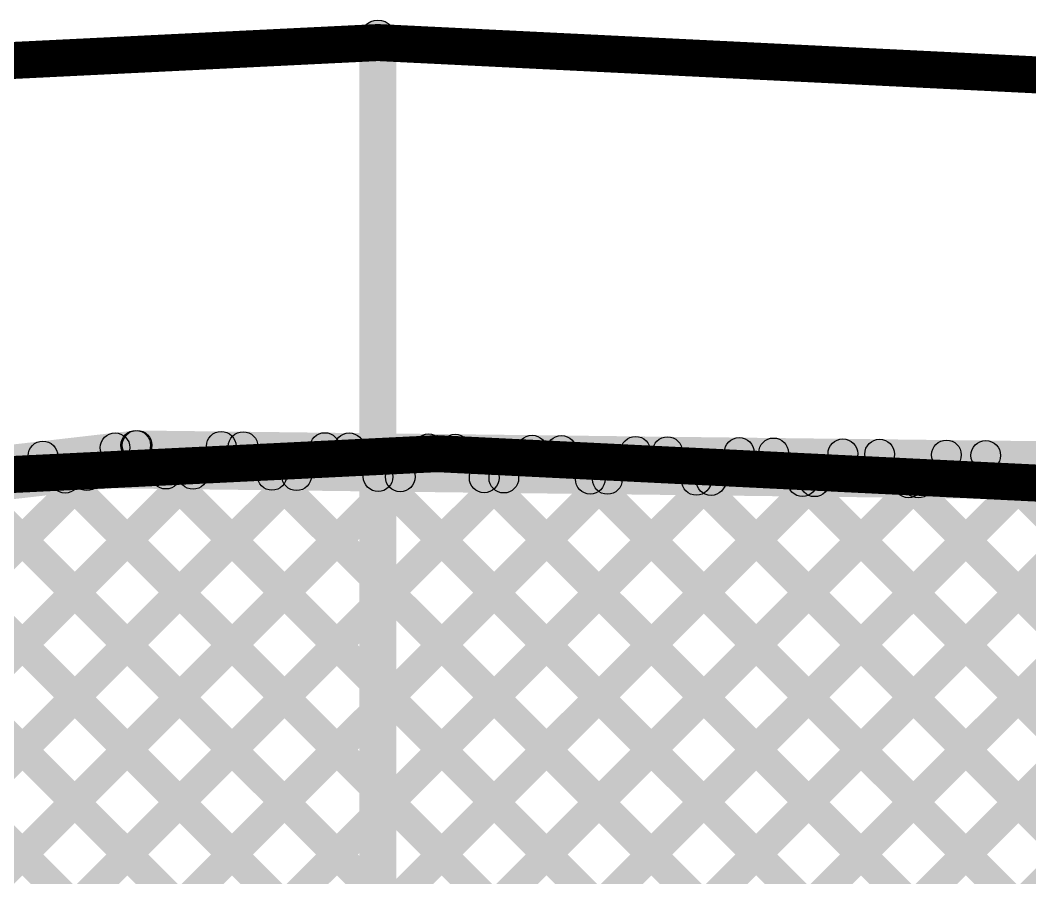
# Model space of a CAD drawing. Header units: millimetres. Extents: x -2.17 to 2.17, y -2.17 to 2.17.
# Drawn here: x -0.0965 to 0.1759, y 1.9408 to 2.1724 of the extents above; entities that cross this region are included whole.
import ezdxf

# ---------------------------------------------------------------- set-up
doc = ezdxf.new("R2010")
doc.units = ezdxf.units.MM
doc.header["$MEASUREMENT"] = 0
for name, color, linetype in [('BottomLayer', 5, 'Continuous'), ('Mechanical1', 6, 'Continuous'), ('Mechanical2', 216, 'Continuous'), ('TopLayer', 1, 'Continuous')]:
    doc.layers.add(name, color=color, linetype=linetype)

msp = doc.modelspace()

# ---------------------------------------------------------------- hatches: boundary and pattern name
at = {"layer": 'BottomLayer'}
for points in [[(-0.66682, 1.45541), (-0.67248, 1.46107), (-0.07375, 2.05979), (-0.06809, 2.05414)], [(-0.65867, 1.43528), (-0.66433, 1.44093), (-0.0451, 2.06017), (-0.03944, 2.05451)], [(-0.65867, 1.40699), (-0.66433, 1.41265), (-0.01714, 2.05983), (-0.01149, 2.05418)], [(-0.65867, 1.37871), (-0.66433, 1.38437), (0.01081, 2.0595), (0.01647, 2.05385)], [(-0.32585, 2.02364), (-0.32676, 2.03158), (-0.06578, 2.06158), (-0.06486, 2.05364)], [(-0.06781, 2.05478), (-0.06216, 2.06043), (1.40406, 0.59422), (1.3984, 0.58856)], [(-0.06537, 2.05361), (-0.06527, 2.06161), (0.18774, 2.05861), (0.18765, 2.05061)], [(-0.03919, 2.05444), (-0.03353, 2.0601), (1.43235, 0.59422), (1.42669, 0.58856)], [(-0.01057, 2.0541), (-0.00491, 2.05976), (1.46063, 0.59422), (1.45497, 0.58856)], [(0.01806, 2.05376), (0.02372, 2.05942), (1.48891, 0.59422), (1.48326, 0.58856)], [(-0.65867, 1.35042), (-0.66433, 1.35608), (0.03876, 2.05917), (0.04442, 2.05351)], [(-0.65867, 1.32214), (-0.66433, 1.3278), (0.06671, 2.05884), (0.07237, 2.05318)], [(-0.65867, 1.29386), (-0.66433, 1.29951), (0.09467, 2.05851), (0.10032, 2.05285)], [(-0.09322, 2.0519), (-0.08756, 2.05756), (1.37578, 0.59422), (1.37012, 0.58856)], [(-0.07269, 1.85155), (-0.07835, 1.85721), (0.12262, 2.05818), (0.12828, 2.05252)], [(-0.04772, 1.84824), (-0.05338, 1.85389), (0.15057, 2.05785), (0.15623, 2.05219)], [(-0.03749, 1.83018), (-0.04315, 1.83584), (0.17853, 2.05751), (0.18418, 2.05186)], [(0.04668, 2.05342), (0.05234, 2.05908), (1.5172, 0.59422), (1.51154, 0.58856)], [(0.07531, 2.05308), (0.08096, 2.05874), (1.54548, 0.59422), (1.53983, 0.58856)], [(0.10393, 2.05274), (0.10959, 2.0584), (1.57377, 0.59422), (1.56811, 0.58856)], [(0.13255, 2.0524), (0.13821, 2.05806), (1.60205, 0.59422), (1.59639, 0.58856)], [(0.16118, 2.05206), (0.16683, 2.05772), (1.63034, 0.59422), (1.62468, 0.58856)], [(-0.11859, 2.04898), (-0.11293, 2.05464), (0.2034, 1.73831), (0.19774, 1.73265)], [(-0.08714, 1.75225), (-0.09279, 1.75791), (0.2039, 2.0546), (0.20955, 2.04894)], [(-0.14396, 2.04607), (-0.1383, 2.05172), (0.18897, 1.72445), (0.18332, 1.7188)], [(-0.16932, 2.04315), (-0.16367, 2.04881), (0.21883, 1.66631), (0.21317, 1.66066)], [(-0.08714, 1.72397), (-0.09279, 1.72963), (0.22851, 2.05093), (0.23417, 2.04527)], [(-0.19469, 2.04024), (-0.18904, 2.04589), (0.21883, 1.63803), (0.21317, 1.63237)], [(-0.08714, 1.69568), (-0.09279, 1.70134), (0.25312, 2.04726), (0.25878, 2.0416)], [(-0.08714, 1.6674), (-0.09279, 1.67306), (0.27773, 2.04358), (0.28339, 2.03793)]]:
    msp.add_hatch(color=5, dxfattribs=at).paths.add_polyline_path(points)
h = msp.add_hatch(color=5, dxfattribs=at)
edge = h.paths.add_edge_path()
edge.add_arc((-0.07092, 2.05697), 0.004, 0, 360)
h = msp.add_hatch(color=5, dxfattribs=at)
edge = h.paths.add_edge_path()
edge.add_arc((-0.06532, 2.05761), 0.004, 0, 360)
h = msp.add_hatch(color=5, dxfattribs=at)
edge = h.paths.add_edge_path()
edge.add_arc((-0.06532, 2.05761), 0.004, 0, 360)
h = msp.add_hatch(color=5, dxfattribs=at)
edge = h.paths.add_edge_path()
edge.add_arc((-0.06498, 2.05761), 0.004, 0, 360)
h = msp.add_hatch(color=5, dxfattribs=at)
edge = h.paths.add_edge_path()
edge.add_arc((-0.04227, 2.05734), 0.004, 0, 360)
h = msp.add_hatch(color=5, dxfattribs=at)
edge = h.paths.add_edge_path()
edge.add_arc((-0.03636, 2.05727), 0.004, 0, 360)
h = msp.add_hatch(color=5, dxfattribs=at)
edge = h.paths.add_edge_path()
edge.add_arc((-0.01432, 2.05701), 0.004, 0, 360)
h = msp.add_hatch(color=5, dxfattribs=at)
edge = h.paths.add_edge_path()
edge.add_arc((-0.00774, 2.05693), 0.004, 0, 360)
h = msp.add_hatch(color=5, dxfattribs=at)
edge = h.paths.add_edge_path()
edge.add_arc((0.01364, 2.05667), 0.004, 0, 360)
h = msp.add_hatch(color=5, dxfattribs=at)
edge = h.paths.add_edge_path()
edge.add_arc((0.02089, 2.05659), 0.004, 0, 360)
h = msp.add_hatch(color=5, dxfattribs=at)
edge = h.paths.add_edge_path()
edge.add_arc((0.04159, 2.05634), 0.004, 0, 360)
h = msp.add_hatch(color=5, dxfattribs=at)
edge = h.paths.add_edge_path()
edge.add_arc((0.04951, 2.05625), 0.004, 0, 360)
h = msp.add_hatch(color=5, dxfattribs=at)
edge = h.paths.add_edge_path()
edge.add_arc((0.06954, 2.05601), 0.004, 0, 360)
h = msp.add_hatch(color=5, dxfattribs=at)
edge = h.paths.add_edge_path()
edge.add_arc((0.07813, 2.05591), 0.004, 0, 360)
h = msp.add_hatch(color=5, dxfattribs=at)
edge = h.paths.add_edge_path()
edge.add_arc((0.0975, 2.05568), 0.004, 0, 360)
h = msp.add_hatch(color=5, dxfattribs=at)
edge = h.paths.add_edge_path()
edge.add_arc((0.10676, 2.05557), 0.004, 0, 360)
h = msp.add_hatch(color=5, dxfattribs=at)
edge = h.paths.add_edge_path()
edge.add_arc((-0.09039, 2.05473), 0.004, 0, 360)
h = msp.add_hatch(color=5, dxfattribs=at)
edge = h.paths.add_edge_path()
edge.add_arc((0.12545, 2.05535), 0.004, 0, 360)
h = msp.add_hatch(color=5, dxfattribs=at)
edge = h.paths.add_edge_path()
edge.add_arc((0.13538, 2.05523), 0.004, 0, 360)
h = msp.add_hatch(color=5, dxfattribs=at)
edge = h.paths.add_edge_path()
edge.add_arc((0.1534, 2.05502), 0.004, 0, 360)
h = msp.add_hatch(color=5, dxfattribs=at)
edge = h.paths.add_edge_path()
edge.add_arc((0.16401, 2.05489), 0.004, 0, 360)
at = {"layer": 'Mechanical1'}
h = msp.add_hatch(color=6, dxfattribs=at)
edge = h.paths.add_edge_path()
edge.add_arc((0, 2.16739), 0.005, 0, 360)
msp.add_hatch(color=6, dxfattribs=at).paths.add_polyline_path([(0.005, 0), (-0.005, 0), (-0.005, 2.16739), (0.005, 2.16739)])
at = {"layer": 'TopLayer'}
for points in [[(-0.33354, 2.01603), (-0.33446, 2.02397), (-0.07347, 2.05397), (-0.07256, 2.04603)], [(-0.07306, 2.046), (-0.07297, 2.054), (0.18005, 2.051), (0.17995, 2.043)], [(-0.29515, 1.82708), (-0.30081, 1.83274), (-0.08135, 2.0522), (-0.07569, 2.04654)], [(-0.24356, 1.85039), (-0.24921, 1.85605), (-0.05271, 2.05255), (-0.04705, 2.0469)], [(-0.20099, 1.86467), (-0.20665, 1.87033), (-0.02476, 2.05222), (-0.0191, 2.04657)], [(-0.17232, 1.86506), (-0.17798, 1.87072), (0.0032, 2.05189), (0.00885, 2.04623)], [(-0.14403, 1.86506), (-0.14969, 1.87072), (0.03115, 2.05156), (0.03681, 2.0459)], [(-0.11575, 1.86506), (-0.12141, 1.87072), (0.0591, 2.05123), (0.06476, 2.04557)], [(-0.08719, 2.04587), (-0.08153, 2.05152), (0.10428, 1.86572), (0.09862, 1.86006)], [(-0.06002, 2.04698), (-0.05436, 2.05264), (0.13574, 1.86254), (0.13009, 1.85688)], [(-0.03139, 2.04664), (-0.02574, 2.0523), (0.18, 1.84657), (0.17434, 1.84091)], [(-0.00277, 2.04631), (0.00289, 2.05196), (0.20413, 1.85072), (0.19847, 1.84506)], [(0.02585, 2.04597), (0.03151, 2.05162), (0.23241, 1.85072), (0.22676, 1.84506)], [(0.05448, 2.04563), (0.06013, 2.05128), (0.2607, 1.85072), (0.25504, 1.84506)], [(-0.11255, 2.04295), (-0.1069, 2.04861), (0.07599, 1.86572), (0.07034, 1.86006)], [(-0.08869, 1.86383), (-0.09435, 1.86949), (0.08706, 2.0509), (0.09271, 2.04524)], [(-0.06829, 1.85596), (-0.07394, 1.86161), (0.11501, 2.05057), (0.12067, 2.04491)], [(-0.04474, 1.85122), (-0.0504, 1.85688), (0.14296, 2.05023), (0.14862, 2.04458)], [(-0.00761, 1.86006), (-0.01327, 1.86572), (0.17091, 2.0499), (0.17657, 2.04425)], [(0.0831, 2.04529), (0.08876, 2.05094), (0.28898, 1.85072), (0.28333, 1.84506)], [(0.11172, 2.04495), (0.11738, 2.0506), (0.31727, 1.85072), (0.31161, 1.84506)], [(0.14035, 2.04461), (0.146, 2.05027), (0.34924, 1.84703), (0.34358, 1.84138)], [(0.16897, 2.04427), (0.17463, 2.04993), (0.40195, 1.82261), (0.39629, 1.81695)], [(0.02067, 1.86006), (0.01501, 1.86572), (0.19627, 2.04698), (0.20193, 2.04132)], [(-0.13792, 2.04004), (-0.13227, 2.04569), (0.04771, 1.86572), (0.04205, 1.86006)], [(0.04896, 1.86006), (0.0433, 1.86572), (0.22089, 2.04331), (0.22654, 2.03765)], [(-0.16329, 2.03712), (-0.15763, 2.04278), (0.01942, 1.86572), (0.01377, 1.86006)], [(-0.18866, 2.0342), (-0.183, 2.03986), (-0.00886, 1.86572), (-0.01452, 1.86006)], [(0.07724, 1.86006), (0.07158, 1.86572), (0.2455, 2.03963), (0.25116, 2.03398)], [(0.10552, 1.86006), (0.09987, 1.86572), (0.27011, 2.03596), (0.27577, 2.03031)]]:
    msp.add_hatch(color=1, dxfattribs=at).paths.add_polyline_path(points)
h = msp.add_hatch(color=1, dxfattribs=at)
edge = h.paths.add_edge_path()
edge.add_arc((-0.07301, 2.05), 0.004, 0, 360)
h = msp.add_hatch(color=1, dxfattribs=at)
edge = h.paths.add_edge_path()
edge.add_arc((-0.07301, 2.05), 0.004, 0, 360)
h = msp.add_hatch(color=1, dxfattribs=at)
edge = h.paths.add_edge_path()
edge.add_arc((-0.08436, 2.0487), 0.004, 0, 360)
h = msp.add_hatch(color=1, dxfattribs=at)
edge = h.paths.add_edge_path()
edge.add_arc((-0.07852, 2.04937), 0.004, 0, 360)
h = msp.add_hatch(color=1, dxfattribs=at)
edge = h.paths.add_edge_path()
edge.add_arc((-0.05719, 2.04981), 0.004, 0, 360)
h = msp.add_hatch(color=1, dxfattribs=at)
edge = h.paths.add_edge_path()
edge.add_arc((-0.04988, 2.04973), 0.004, 0, 360)
h = msp.add_hatch(color=1, dxfattribs=at)
edge = h.paths.add_edge_path()
edge.add_arc((-0.02857, 2.04947), 0.004, 0, 360)
h = msp.add_hatch(color=1, dxfattribs=at)
edge = h.paths.add_edge_path()
edge.add_arc((-0.02193, 2.04939), 0.004, 0, 360)
h = msp.add_hatch(color=1, dxfattribs=at)
edge = h.paths.add_edge_path()
edge.add_arc((0.00006, 2.04913), 0.004, 0, 360)
h = msp.add_hatch(color=1, dxfattribs=at)
edge = h.paths.add_edge_path()
edge.add_arc((0.00603, 2.04906), 0.004, 0, 360)
h = msp.add_hatch(color=1, dxfattribs=at)
edge = h.paths.add_edge_path()
edge.add_arc((0.02868, 2.04879), 0.004, 0, 360)
h = msp.add_hatch(color=1, dxfattribs=at)
edge = h.paths.add_edge_path()
edge.add_arc((0.03398, 2.04873), 0.004, 0, 360)
h = msp.add_hatch(color=1, dxfattribs=at)
edge = h.paths.add_edge_path()
edge.add_arc((0.0573, 2.04845), 0.004, 0, 360)
h = msp.add_hatch(color=1, dxfattribs=at)
edge = h.paths.add_edge_path()
edge.add_arc((0.06193, 2.0484), 0.004, 0, 360)
h = msp.add_hatch(color=1, dxfattribs=at)
edge = h.paths.add_edge_path()
edge.add_arc((0.08593, 2.04812), 0.004, 0, 360)
h = msp.add_hatch(color=1, dxfattribs=at)
edge = h.paths.add_edge_path()
edge.add_arc((0.08988, 2.04807), 0.004, 0, 360)
h = msp.add_hatch(color=1, dxfattribs=at)
edge = h.paths.add_edge_path()
edge.add_arc((0.11455, 2.04778), 0.004, 0, 360)
h = msp.add_hatch(color=1, dxfattribs=at)
edge = h.paths.add_edge_path()
edge.add_arc((0.11784, 2.04774), 0.004, 0, 360)
h = msp.add_hatch(color=1, dxfattribs=at)
edge = h.paths.add_edge_path()
edge.add_arc((0.14318, 2.04744), 0.004, 0, 360)
h = msp.add_hatch(color=1, dxfattribs=at)
edge = h.paths.add_edge_path()
edge.add_arc((0.14579, 2.04741), 0.004, 0, 360)
h = msp.add_hatch(color=1, dxfattribs=at)
edge = h.paths.add_edge_path()
edge.add_arc((0.1718, 2.0471), 0.004, 0, 360)
h = msp.add_hatch(color=1, dxfattribs=at)
edge = h.paths.add_edge_path()
edge.add_arc((0.17374, 2.04707), 0.004, 0, 360)

# ---------------------------------------------------------------- linework, layer by layer
at = {"layer": 'BottomLayer'}
for centre in [(-0.07092, 2.05697), (-0.06532, 2.05761), (-0.06532, 2.05761), (-0.06498, 2.05761), (-0.04227, 2.05734), (-0.03636, 2.05727), (-0.01432, 2.05701), (-0.00774, 2.05693), (0.01364, 2.05667), (0.02089, 2.05659), (0.04159, 2.05634), (0.04951, 2.05625), (0.06954, 2.05601), (0.07813, 2.05591), (0.0975, 2.05568), (0.10676, 2.05557), (-0.09039, 2.05473), (0.12545, 2.05535), (0.13538, 2.05523), (0.1534, 2.05502), (0.16401, 2.05489)]:
    msp.add_circle(centre, 0.004, dxfattribs=at)
at = {"layer": 'Mechanical1'}
msp.add_circle((0, 2.16739), 0.005, dxfattribs=at)
at = {"layer": 'Mechanical2', "const_width": 0.01}
for points in [[(2.16535, 0.001, 1), (-2.16535, 0.001, 1)], [(2.08135, -0.01, 1), (-2.04935, -0.01, 1)]]:
    msp.add_lwpolyline(points, format="xyb", close=True, dxfattribs=at)
at = {"layer": 'TopLayer'}
for centre in [(-0.07301, 2.05), (-0.07301, 2.05), (-0.08436, 2.0487), (-0.07852, 2.04937), (-0.05719, 2.04981), (-0.04988, 2.04973), (-0.02857, 2.04947), (-0.02193, 2.04939), (0.00006, 2.04913), (0.00603, 2.04906), (0.02868, 2.04879), (0.03398, 2.04873), (0.0573, 2.04845), (0.06193, 2.0484), (0.08593, 2.04812), (0.08988, 2.04807), (0.11455, 2.04778), (0.11784, 2.04774), (0.14318, 2.04744), (0.14579, 2.04741), (0.1718, 2.0471), (0.17374, 2.04707)]:
    msp.add_circle(centre, 0.004, dxfattribs=at)

doc.saveas('drawing.dxf')
